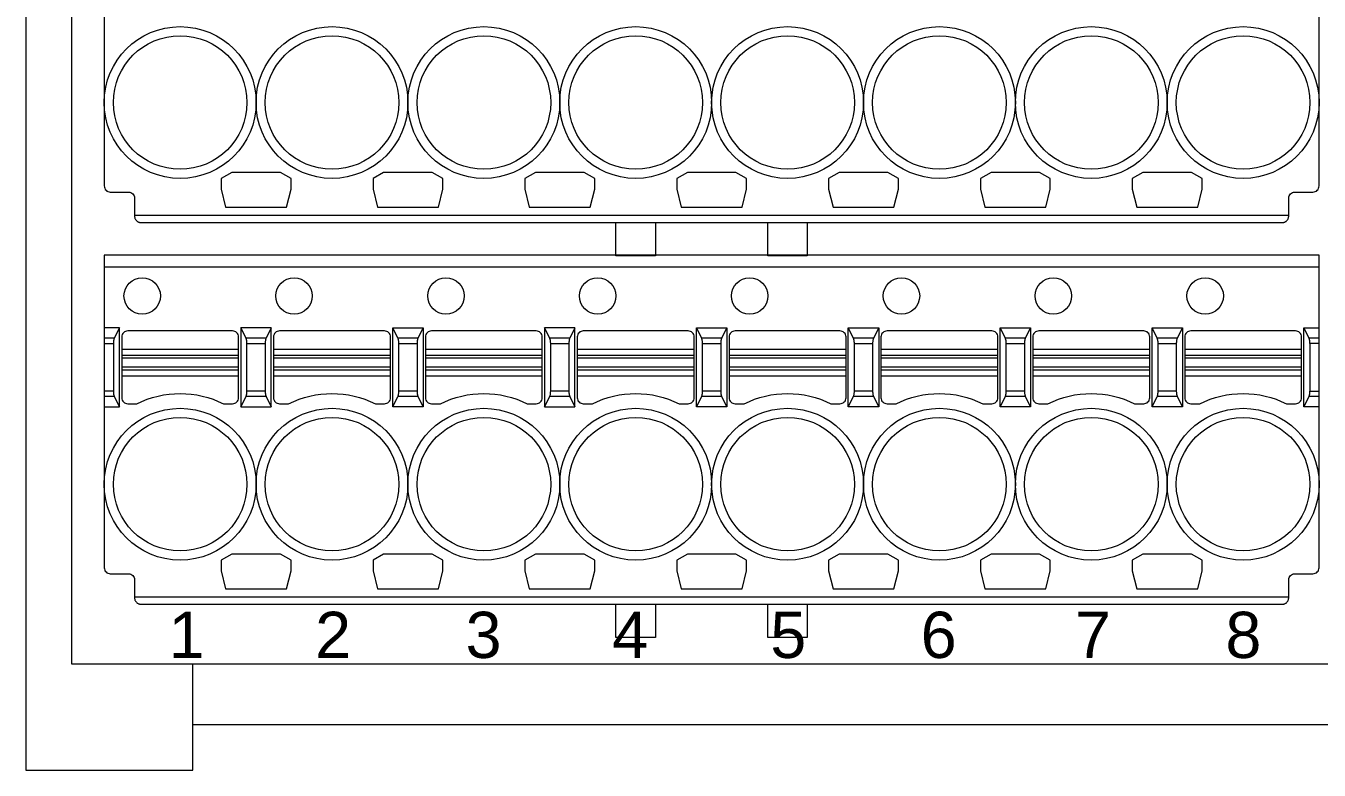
# Model space of a CAD drawing. Header units: millimetres. Extents: x 485.8 to 560.8, y 382.8 to 430.9.
# Drawn here: x 485.79 to 528.37, y 382.85 to 407.37 of the extents above; entities that cross this region are included whole.
import ezdxf

# ---------------------------------------------------------------- set-up
doc = ezdxf.new("R2010")
doc.units = ezdxf.units.MM
doc.linetypes.add('Dashed', pattern=[2, 1, -1])
for name, color, linetype, lineweight in [('AM_0', 7, 'Continuous', 50), ('AM_4', 3, 'Continuous', 25), ('AM_9', 6, 'Dashed', 25)]:
    doc.layers.add(name, color=color, linetype=linetype, lineweight=lineweight)
doc.layers.add('TOPOVERLAY', color=2, linetype='Continuous')
doc.styles.get("Standard").update_dxf_attribs({"font": 'arial.ttf'})

msp = doc.modelspace()

# ---------------------------------------------------------------- linework, layer by layer
at = {"color": 0, "lineweight": 5}
for p, q in [((485.788, 430.851), (485.788, 382.849)), ((487.288, 427.352), (487.288, 386.352)), ((487.288, 386.352), (559.288, 386.352)), ((491.288, 382.849), (491.288, 386.352)), ((491.288, 384.352), (555.288, 384.352)), ((485.788, 382.849), (491.288, 382.849))]:
    msp.add_line(p, q, dxfattribs=at)
at = {"layer": 'AM_0', "color": 0, "lineweight": 5, "ltscale": 0.228814}
for p, q in [((527.368, 401.122), (489.368, 401.122)), ((488.868, 397.418), (488.696, 397.075)), ((493.04, 397.075), (492.868, 397.418)), ((493.868, 397.418), (493.696, 397.075)), ((498.04, 397.075), (497.868, 397.418)), ((498.868, 397.418), (498.696, 397.075)), ((503.04, 397.075), (502.868, 397.418)), ((503.868, 397.418), (503.696, 397.075)), ((508.04, 397.075), (507.868, 397.418)), ((508.868, 397.418), (508.696, 397.075)), ((513.04, 397.075), (512.868, 397.418)), ((513.868, 397.418), (513.696, 397.075)), ((518.04, 397.075), (517.868, 397.418)), ((523.04, 397.075), (522.868, 397.418)), ((523.868, 397.418), (523.696, 397.075)), ((528.04, 397.075), (527.868, 397.418)), ((492.793, 396.418), (488.943, 396.418)), ((492.793, 396.118), (488.943, 396.118)), ((497.793, 396.418), (493.943, 396.418)), ((497.793, 396.118), (493.943, 396.118)), ((502.793, 396.418), (498.943, 396.418)), ((502.793, 396.118), (498.943, 396.118)), ((507.793, 396.418), (503.943, 396.418)), ((507.793, 396.118), (503.943, 396.118)), ((512.793, 396.418), (508.943, 396.418)), ((512.793, 396.118), (508.943, 396.118)), ((517.793, 396.418), (513.943, 396.418)), ((517.793, 396.118), (513.943, 396.118)), ((522.793, 396.418), (518.943, 396.418)), ((522.793, 396.118), (518.943, 396.118)), ((527.793, 396.418), (523.943, 396.418)), ((527.793, 396.118), (523.943, 396.118)), ((488.696, 395.162), (488.868, 394.818)), ((492.868, 394.818), (493.04, 395.162)), ((493.696, 395.162), (493.868, 394.818)), ((497.868, 394.818), (498.04, 395.162)), ((498.696, 395.162), (498.868, 394.818)), ((502.868, 394.818), (503.04, 395.162)), ((503.696, 395.162), (503.868, 394.818)), ((507.868, 394.818), (508.04, 395.162)), ((508.696, 395.162), (508.868, 394.818)), ((512.868, 394.818), (513.04, 395.162)), ((513.696, 395.162), (513.868, 394.818)), ((517.868, 394.818), (518.04, 395.162)), ((518.696, 395.162), (518.868, 394.818)), ((522.868, 394.818), (523.04, 395.162)), ((523.696, 395.162), (523.868, 394.818)), ((527.868, 394.818), (528.04, 395.162)), ((527.368, 388.549), (489.368, 388.549))]:
    msp.add_line(p, q, dxfattribs=at)
for points in [[(488.368, 412.391), (488.368, 402.091, 0.414214), (488.568, 401.891), (489.168, 401.891, -0.414214), (489.368, 401.691), (489.368, 401.091), (489.369, 401.074), (489.371, 401.056), (489.375, 401.039), (489.38, 401.023), (489.387, 401.007), (489.395, 400.991), (489.404, 400.976), (489.415, 400.963), (489.426, 400.95), (489.439, 400.938), (489.453, 400.927), (489.468, 400.918), (489.483, 400.91), (489.499, 400.903), (489.516, 400.898), (489.533, 400.894), (489.55, 400.892), (489.568, 400.891), (527.168, 400.891)], [(527.168, 400.891), (527.185, 400.892), (527.203, 400.894), (527.22, 400.898), (527.236, 400.903), (527.252, 400.91), (527.268, 400.918), (527.283, 400.927), (527.296, 400.938), (527.309, 400.95), (527.321, 400.963), (527.332, 400.976), (527.341, 400.991), (527.349, 401.007), (527.356, 401.023), (527.361, 401.039), (527.365, 401.056), (527.367, 401.074), (527.368, 401.091), (527.368, 401.691, -0.414214), (527.568, 401.891), (528.168, 401.891, 0.414214), (528.368, 402.091), (528.368, 412.391)], [(527.168, 388.318), (527.185, 388.319), (527.203, 388.321), (527.22, 388.325), (527.236, 388.33), (527.252, 388.337), (527.268, 388.345), (527.283, 388.354), (527.296, 388.365), (527.309, 388.377), (527.321, 388.39), (527.332, 388.403), (527.341, 388.418), (527.349, 388.434), (527.356, 388.45), (527.361, 388.466), (527.365, 388.483), (527.367, 388.501), (527.368, 388.518), (527.368, 389.118, -0.414214), (527.568, 389.318), (528.168, 389.318, 0.414214), (528.368, 389.518), (528.368, 399.818), (488.368, 399.818), (488.368, 389.518, 0.414214), (488.568, 389.318), (489.168, 389.318, -0.414214), (489.368, 389.118), (489.368, 388.518), (489.369, 388.501), (489.371, 388.483), (489.375, 388.466), (489.38, 388.45), (489.387, 388.434), (489.395, 388.418), (489.404, 388.403), (489.415, 388.39), (489.426, 388.377), (489.439, 388.365), (489.453, 388.354), (489.468, 388.345), (489.483, 388.337), (489.499, 388.33), (489.516, 388.325), (489.533, 388.321), (489.55, 388.319), (489.568, 388.318), (527.168, 388.318)]]:
    msp.add_lwpolyline(points, format="xyb", dxfattribs=at)
for points in [[(494.518, 401.991), (494.518, 402.339), (494.168, 402.541), (492.568, 402.541), (492.218, 402.339), (492.218, 401.991), (492.365, 401.391), (494.371, 401.391)], [(499.518, 401.991), (499.518, 402.339), (499.168, 402.541), (497.568, 402.541), (497.218, 402.339), (497.218, 401.991), (497.365, 401.391), (499.371, 401.391)], [(504.518, 401.991), (504.518, 402.339), (504.168, 402.541), (502.568, 402.541), (502.218, 402.339), (502.218, 401.991), (502.365, 401.391), (504.371, 401.391)], [(509.518, 401.991), (509.518, 402.339), (509.168, 402.541), (507.568, 402.541), (507.218, 402.339), (507.218, 401.991), (507.365, 401.391), (509.371, 401.391)], [(514.518, 401.991), (514.518, 402.339), (514.168, 402.541), (512.568, 402.541), (512.218, 402.339), (512.218, 401.991), (512.365, 401.391), (514.371, 401.391)], [(519.518, 401.991), (519.518, 402.339), (519.168, 402.541), (517.568, 402.541), (517.218, 402.339), (517.218, 401.991), (517.365, 401.391), (519.371, 401.391)], [(524.518, 402.339), (524.168, 402.541), (522.568, 402.541), (522.218, 402.339), (522.218, 401.991), (522.365, 401.391), (524.371, 401.391), (524.518, 401.991)], [(492.868, 394.818), (493.868, 394.818), (493.868, 397.418), (492.868, 397.418)], [(498.868, 394.818), (497.868, 394.818), (497.868, 397.418), (498.868, 397.418)], [(503.868, 394.818), (503.868, 397.418), (502.868, 397.418), (502.868, 394.818)], [(508.868, 394.818), (507.868, 394.818), (507.868, 397.418), (508.868, 397.418)], [(513.868, 394.818), (512.868, 394.818), (512.868, 397.418), (513.868, 397.418)], [(518.868, 394.818), (517.868, 394.818), (517.868, 397.418), (518.868, 397.418)], [(523.868, 394.818), (522.868, 394.818), (522.868, 397.418), (523.868, 397.418)], [(494.518, 389.418), (494.518, 389.766), (494.168, 389.968), (492.568, 389.968), (492.218, 389.766), (492.218, 389.418), (492.365, 388.818), (494.371, 388.818)], [(499.518, 389.418), (499.518, 389.766), (499.168, 389.968), (497.568, 389.968), (497.218, 389.766), (497.218, 389.418), (497.365, 388.818), (499.371, 388.818)], [(504.518, 389.418), (504.518, 389.766), (504.168, 389.968), (502.568, 389.968), (502.218, 389.766), (502.218, 389.418), (502.365, 388.818), (504.371, 388.818)], [(509.518, 389.418), (509.518, 389.766), (509.168, 389.968), (507.568, 389.968), (507.218, 389.766), (507.218, 389.418), (507.365, 388.818), (509.371, 388.818)], [(514.518, 389.418), (514.518, 389.766), (514.168, 389.968), (512.568, 389.968), (512.218, 389.766), (512.218, 389.418), (512.365, 388.818), (514.371, 388.818)], [(519.518, 389.418), (519.518, 389.766), (519.168, 389.968), (517.568, 389.968), (517.218, 389.766), (517.218, 389.418), (517.365, 388.818), (519.371, 388.818)], [(524.518, 389.766), (524.168, 389.968), (522.568, 389.968), (522.218, 389.766), (522.218, 389.418), (522.365, 388.818), (524.371, 388.818), (524.518, 389.418)]]:
    msp.add_lwpolyline(points, close=True, dxfattribs=at)
for points in [[(506.518, 400.891), (506.518, 399.791), (505.218, 399.791), (505.218, 400.891)], [(511.518, 400.891), (511.518, 399.791), (510.218, 399.791), (510.218, 400.891)], [(488.368, 394.818), (488.868, 394.818), (488.868, 397.418), (488.368, 397.418)], [(518.868, 397.418), (518.696, 397.075), (518.692, 397.066), (518.688, 397.056), (518.685, 397.044), (518.682, 397.032), (518.679, 397.018), (518.676, 397.004), (518.674, 396.989), (518.672, 396.973), (518.67, 396.956), (518.669, 396.939), (518.668, 396.922), (518.668, 396.905), (518.668, 396.898)], [(528.368, 394.818), (527.868, 394.818), (527.868, 397.418), (528.368, 397.418)], [(488.696, 397.075), (488.692, 397.066), (488.688, 397.056), (488.685, 397.044), (488.682, 397.032), (488.679, 397.018), (488.676, 397.004), (488.674, 396.989), (488.672, 396.973), (488.67, 396.956), (488.669, 396.939), (488.668, 396.922), (488.668, 396.905), (488.668, 396.898)], [(493.068, 396.898), (493.068, 396.916), (493.067, 396.933), (493.066, 396.95), (493.065, 396.966), (493.063, 396.983), (493.061, 396.998), (493.058, 397.013), (493.055, 397.027), (493.052, 397.04), (493.049, 397.051), (493.045, 397.062), (493.041, 397.071), (493.04, 397.075)], [(493.696, 397.075), (493.692, 397.066), (493.688, 397.056), (493.685, 397.044), (493.682, 397.032), (493.679, 397.018), (493.676, 397.004), (493.674, 396.989), (493.672, 396.973), (493.67, 396.956), (493.669, 396.939), (493.668, 396.922), (493.668, 396.905), (493.668, 396.898)], [(498.068, 396.898), (498.068, 396.916), (498.067, 396.933), (498.066, 396.95), (498.065, 396.966), (498.063, 396.983), (498.061, 396.998), (498.058, 397.013), (498.055, 397.027), (498.052, 397.04), (498.049, 397.051), (498.045, 397.062), (498.041, 397.071), (498.04, 397.075)], [(498.696, 397.075), (498.692, 397.066), (498.688, 397.056), (498.685, 397.044), (498.682, 397.032), (498.679, 397.018), (498.676, 397.004), (498.674, 396.989), (498.672, 396.973), (498.67, 396.956), (498.669, 396.939), (498.668, 396.922), (498.668, 396.905), (498.668, 396.898)], [(503.068, 396.898), (503.068, 396.916), (503.067, 396.933), (503.066, 396.95), (503.065, 396.966), (503.063, 396.983), (503.061, 396.998), (503.058, 397.013), (503.055, 397.027), (503.052, 397.04), (503.049, 397.051), (503.045, 397.062), (503.041, 397.071), (503.04, 397.075)], [(503.696, 397.075), (503.692, 397.066), (503.688, 397.056), (503.685, 397.044), (503.682, 397.032), (503.679, 397.018), (503.676, 397.004), (503.674, 396.989), (503.672, 396.973), (503.67, 396.956), (503.669, 396.939), (503.668, 396.922), (503.668, 396.905), (503.668, 396.898)], [(508.068, 396.898), (508.068, 396.916), (508.067, 396.933), (508.066, 396.95), (508.065, 396.966), (508.063, 396.983), (508.061, 396.998), (508.058, 397.013), (508.055, 397.027), (508.052, 397.04), (508.049, 397.051), (508.045, 397.062), (508.041, 397.071), (508.04, 397.075)], [(508.696, 397.075), (508.692, 397.066), (508.688, 397.056), (508.685, 397.044), (508.682, 397.032), (508.679, 397.018), (508.676, 397.004), (508.674, 396.989), (508.672, 396.973), (508.67, 396.956), (508.669, 396.939), (508.668, 396.922), (508.668, 396.905), (508.668, 396.898)], [(513.068, 396.898), (513.068, 396.916), (513.067, 396.933), (513.066, 396.95), (513.065, 396.966), (513.063, 396.983), (513.061, 396.998), (513.058, 397.013), (513.055, 397.027), (513.052, 397.04), (513.049, 397.051), (513.045, 397.062), (513.041, 397.071), (513.04, 397.075)], [(513.696, 397.075), (513.692, 397.066), (513.688, 397.056), (513.685, 397.044), (513.682, 397.032), (513.679, 397.018), (513.676, 397.004), (513.674, 396.989), (513.672, 396.973), (513.67, 396.956), (513.669, 396.939), (513.668, 396.922), (513.668, 396.905), (513.668, 396.898)], [(518.068, 396.898), (518.068, 396.916), (518.067, 396.933), (518.066, 396.95), (518.065, 396.966), (518.063, 396.983), (518.061, 396.998), (518.058, 397.013), (518.055, 397.027), (518.052, 397.04), (518.049, 397.051), (518.045, 397.062), (518.041, 397.071), (518.04, 397.075)], [(523.068, 396.898), (523.068, 396.916), (523.067, 396.933), (523.066, 396.95), (523.065, 396.966), (523.063, 396.983), (523.061, 396.998), (523.058, 397.013), (523.055, 397.027), (523.052, 397.04), (523.049, 397.051), (523.045, 397.062), (523.041, 397.071), (523.04, 397.075)], [(523.696, 397.075), (523.692, 397.066), (523.688, 397.056), (523.685, 397.044), (523.682, 397.032), (523.679, 397.018), (523.676, 397.004), (523.674, 396.989), (523.672, 396.973), (523.67, 396.956), (523.669, 396.939), (523.668, 396.922), (523.668, 396.905), (523.668, 396.898)], [(528.068, 396.898), (528.068, 396.916), (528.067, 396.933), (528.066, 396.95), (528.065, 396.966), (528.063, 396.983), (528.061, 396.998), (528.058, 397.013), (528.055, 397.027), (528.052, 397.04), (528.049, 397.051), (528.045, 397.062), (528.041, 397.071), (528.04, 397.075)], [(528.368, 396.898), (528.068, 396.898), (528.068, 395.338), (528.368, 395.338)], [(488.668, 395.338), (488.668, 395.321), (488.669, 395.303), (488.67, 395.286), (488.671, 395.27), (488.673, 395.254), (488.675, 395.238), (488.678, 395.223), (488.68, 395.21), (488.683, 395.197), (488.687, 395.185), (488.691, 395.174), (488.695, 395.165), (488.696, 395.162)], [(493.04, 395.162), (493.044, 395.17), (493.047, 395.181), (493.051, 395.192), (493.054, 395.204), (493.057, 395.218), (493.06, 395.232), (493.062, 395.248), (493.064, 395.263), (493.066, 395.28), (493.067, 395.297), (493.067, 395.314), (493.068, 395.331), (493.068, 395.338)], [(493.668, 395.338), (493.668, 395.321), (493.669, 395.303), (493.67, 395.286), (493.671, 395.27), (493.673, 395.254), (493.675, 395.238), (493.678, 395.223), (493.68, 395.21), (493.683, 395.197), (493.687, 395.185), (493.691, 395.174), (493.695, 395.165), (493.696, 395.162)], [(498.04, 395.162), (498.044, 395.17), (498.047, 395.181), (498.051, 395.192), (498.054, 395.204), (498.057, 395.218), (498.06, 395.232), (498.062, 395.248), (498.064, 395.263), (498.066, 395.28), (498.067, 395.297), (498.067, 395.314), (498.068, 395.331), (498.068, 395.338)], [(498.668, 395.338), (498.668, 395.321), (498.669, 395.303), (498.67, 395.286), (498.671, 395.27), (498.673, 395.254), (498.675, 395.238), (498.678, 395.223), (498.68, 395.21), (498.683, 395.197), (498.687, 395.185), (498.691, 395.174), (498.695, 395.165), (498.696, 395.162)], [(503.04, 395.162), (503.044, 395.17), (503.047, 395.181), (503.051, 395.192), (503.054, 395.204), (503.057, 395.218), (503.06, 395.232), (503.062, 395.248), (503.064, 395.263), (503.066, 395.28), (503.067, 395.297), (503.067, 395.314), (503.068, 395.331), (503.068, 395.338)], [(503.668, 395.338), (503.668, 395.321), (503.669, 395.303), (503.67, 395.286), (503.671, 395.27), (503.673, 395.254), (503.675, 395.238), (503.678, 395.223), (503.68, 395.21), (503.683, 395.197), (503.687, 395.185), (503.691, 395.174), (503.695, 395.165), (503.696, 395.162)], [(508.04, 395.162), (508.044, 395.17), (508.047, 395.181), (508.051, 395.192), (508.054, 395.204), (508.057, 395.218), (508.06, 395.232), (508.062, 395.248), (508.064, 395.263), (508.066, 395.28), (508.067, 395.297), (508.067, 395.314), (508.068, 395.331), (508.068, 395.338)], [(508.668, 395.338), (508.668, 395.321), (508.669, 395.303), (508.67, 395.286), (508.671, 395.27), (508.673, 395.254), (508.675, 395.238), (508.678, 395.223), (508.68, 395.21), (508.683, 395.197), (508.687, 395.185), (508.691, 395.174), (508.695, 395.165), (508.696, 395.162)], [(513.04, 395.162), (513.044, 395.17), (513.047, 395.181), (513.051, 395.192), (513.054, 395.204), (513.057, 395.218), (513.06, 395.232), (513.062, 395.248), (513.064, 395.263), (513.066, 395.28), (513.067, 395.297), (513.067, 395.314), (513.068, 395.331), (513.068, 395.338)], [(513.668, 395.338), (513.668, 395.321), (513.669, 395.303), (513.67, 395.286), (513.671, 395.27), (513.673, 395.254), (513.675, 395.238), (513.678, 395.223), (513.68, 395.21), (513.683, 395.197), (513.687, 395.185), (513.691, 395.174), (513.695, 395.165), (513.696, 395.162)], [(518.04, 395.162), (518.044, 395.17), (518.047, 395.181), (518.051, 395.192), (518.054, 395.204), (518.057, 395.218), (518.06, 395.232), (518.062, 395.248), (518.064, 395.263), (518.066, 395.28), (518.067, 395.297), (518.067, 395.314), (518.068, 395.331), (518.068, 395.338)], [(518.668, 395.338), (518.668, 395.321), (518.669, 395.303), (518.67, 395.286), (518.671, 395.27), (518.673, 395.254), (518.675, 395.238), (518.678, 395.223), (518.68, 395.21), (518.683, 395.197), (518.687, 395.185), (518.691, 395.174), (518.695, 395.165), (518.696, 395.162)], [(523.04, 395.162), (523.044, 395.17), (523.047, 395.181), (523.051, 395.192), (523.054, 395.204), (523.057, 395.218), (523.06, 395.232), (523.062, 395.248), (523.064, 395.263), (523.066, 395.28), (523.067, 395.297), (523.067, 395.314), (523.068, 395.331), (523.068, 395.338)], [(523.668, 395.338), (523.668, 395.321), (523.669, 395.303), (523.67, 395.286), (523.671, 395.27), (523.673, 395.254), (523.675, 395.238), (523.678, 395.223), (523.68, 395.21), (523.683, 395.197), (523.687, 395.185), (523.691, 395.174), (523.695, 395.165), (523.696, 395.162)], [(528.04, 395.162), (528.044, 395.17), (528.047, 395.181), (528.051, 395.192), (528.054, 395.204), (528.057, 395.218), (528.06, 395.232), (528.062, 395.248), (528.064, 395.263), (528.066, 395.28), (528.067, 395.297), (528.067, 395.314), (528.068, 395.331), (528.068, 395.338)], [(506.518, 388.318), (506.518, 387.218), (505.218, 387.218), (505.218, 388.318)], [(511.518, 388.318), (511.518, 387.218), (510.218, 387.218), (510.218, 388.318)]]:
    msp.add_lwpolyline(points, dxfattribs=at)
for points in [[(492.593, 394.918, 0.414214), (492.793, 395.118), (492.793, 397.118, 0.414214), (492.593, 397.318), (489.143, 397.318, 0.414214), (488.943, 397.118), (488.943, 395.118, 0.414214), (489.143, 394.918), (489.44, 394.918, -0.236433), (492.295, 394.918)], [(494.143, 394.918), (494.44, 394.918, -0.236433), (497.295, 394.918), (497.593, 394.918, 0.414214), (497.793, 395.118), (497.793, 397.118, 0.414214), (497.593, 397.318), (494.143, 397.318, 0.414214), (493.943, 397.118), (493.943, 395.118, 0.414214)], [(502.793, 395.118), (502.793, 397.118, 0.414214), (502.593, 397.318), (499.143, 397.318, 0.414214), (498.943, 397.118), (498.943, 395.118, 0.414214), (499.143, 394.918), (499.44, 394.918, -0.236433), (502.295, 394.918), (502.593, 394.918, 0.414214)], [(504.143, 394.918), (504.44, 394.918, -0.236433), (507.295, 394.918), (507.593, 394.918, 0.414214), (507.793, 395.118), (507.793, 397.118, 0.414214), (507.593, 397.318), (504.143, 397.318, 0.414214), (503.943, 397.118), (503.943, 395.118, 0.414214)], [(512.593, 397.318), (509.143, 397.318, 0.414214), (508.943, 397.118), (508.943, 395.118, 0.414214), (509.143, 394.918), (509.44, 394.918, -0.236433), (512.295, 394.918), (512.593, 394.918, 0.414214), (512.793, 395.118), (512.793, 397.118, 0.414214)], [(513.943, 397.118), (513.943, 395.118, 0.414214), (514.143, 394.918), (514.44, 394.918, -0.236433), (517.295, 394.918), (517.593, 394.918, 0.414214), (517.793, 395.118), (517.793, 397.118, 0.414214), (517.593, 397.318), (514.143, 397.318, 0.414214)], [(522.593, 397.318), (519.143, 397.318, 0.414214), (518.943, 397.118), (518.943, 395.118, 0.414214), (519.143, 394.918), (519.44, 394.918, -0.236433), (522.295, 394.918), (522.593, 394.918, 0.414214), (522.793, 395.118), (522.793, 397.118, 0.414214)], [(524.143, 394.918), (524.44, 394.918, -0.236433), (527.295, 394.918), (527.593, 394.918, 0.414214), (527.793, 395.118), (527.793, 397.118, 0.414214), (527.593, 397.318), (524.143, 397.318, 0.414214), (523.943, 397.118), (523.943, 395.118, 0.414214)]]:
    msp.add_lwpolyline(points, format="xyb", close=True, dxfattribs=at)
for centre, radius in [((490.868, 404.841), 2.5), ((495.868, 404.841), 2.5), ((500.868, 404.841), 2.5), ((505.868, 404.841), 2.5), ((510.868, 404.841), 2.5), ((515.868, 404.841), 2.5), ((520.868, 404.841), 2.5), ((525.868, 404.841), 2.5), ((490.868, 404.841), 2.2), ((495.868, 404.841), 2.2), ((500.868, 404.841), 2.2), ((505.868, 404.841), 2.2), ((510.868, 404.841), 2.2), ((515.868, 404.841), 2.2), ((520.868, 404.841), 2.2), ((525.868, 404.841), 2.2), ((489.618, 398.468), 0.6), ((494.618, 398.468), 0.6), ((499.618, 398.468), 0.6), ((504.618, 398.468), 0.6), ((509.618, 398.468), 0.6), ((514.618, 398.468), 0.6), ((519.618, 398.468), 0.6), ((524.618, 398.468), 0.6), ((490.868, 392.268), 2.5), ((495.868, 392.268), 2.5), ((500.868, 392.268), 2.5), ((505.868, 392.268), 2.5), ((510.868, 392.268), 2.5), ((515.868, 392.268), 2.5), ((520.868, 392.268), 2.5), ((525.868, 392.268), 2.5), ((490.868, 392.268), 2.2), ((495.868, 392.268), 2.2), ((500.868, 392.268), 2.2), ((505.868, 392.268), 2.2), ((510.868, 392.268), 2.2), ((515.868, 392.268), 2.2), ((520.868, 392.268), 2.2), ((525.868, 392.268), 2.2)]:
    msp.add_circle(centre, radius, dxfattribs=at)
at = {"layer": 'AM_4', "color": 0, "lineweight": 5, "ltscale": 0.228814}
for p, q in [((488.696, 397.075), (488.368, 397.075)), ((493.696, 397.075), (493.04, 397.075)), ((498.696, 397.075), (498.04, 397.075)), ((503.696, 397.075), (503.04, 397.075)), ((508.696, 397.075), (508.04, 397.075)), ((513.696, 397.075), (513.04, 397.075)), ((518.696, 397.075), (518.04, 397.075)), ((523.696, 397.075), (523.04, 397.075)), ((528.368, 397.075), (528.04, 397.075)), ((492.793, 396.709), (488.943, 396.709)), ((492.793, 396.512), (488.943, 396.512)), ((497.793, 396.709), (493.943, 396.709)), ((497.793, 396.512), (493.943, 396.512)), ((502.793, 396.709), (498.943, 396.709)), ((502.793, 396.512), (498.943, 396.512)), ((507.793, 396.709), (503.943, 396.709)), ((507.793, 396.512), (503.943, 396.512)), ((512.793, 396.709), (508.943, 396.709)), ((512.793, 396.512), (508.943, 396.512)), ((517.793, 396.709), (513.943, 396.709)), ((517.793, 396.512), (513.943, 396.512)), ((522.793, 396.709), (518.943, 396.709)), ((522.793, 396.512), (518.943, 396.512)), ((527.793, 396.709), (523.943, 396.709)), ((527.793, 396.512), (523.943, 396.512)), ((492.793, 396.024), (488.943, 396.024)), ((497.793, 396.024), (493.943, 396.024)), ((502.793, 396.024), (498.943, 396.024)), ((507.793, 396.024), (503.943, 396.024)), ((512.793, 396.024), (508.943, 396.024)), ((517.793, 396.024), (513.943, 396.024)), ((522.793, 396.024), (518.943, 396.024)), ((527.793, 396.024), (523.943, 396.024)), ((492.793, 395.827), (488.943, 395.827)), ((497.793, 395.827), (493.943, 395.827)), ((502.793, 395.827), (498.943, 395.827)), ((507.793, 395.827), (503.943, 395.827)), ((512.793, 395.827), (508.943, 395.827)), ((517.793, 395.827), (513.943, 395.827)), ((522.793, 395.827), (518.943, 395.827)), ((527.793, 395.827), (523.943, 395.827)), ((488.696, 395.162), (488.368, 395.162)), ((493.696, 395.162), (493.04, 395.162)), ((498.696, 395.162), (498.04, 395.162)), ((503.696, 395.162), (503.04, 395.162)), ((508.696, 395.162), (508.04, 395.162)), ((513.696, 395.162), (513.04, 395.162)), ((518.696, 395.162), (518.04, 395.162)), ((523.696, 395.162), (523.04, 395.162)), ((528.368, 395.162), (528.04, 395.162))]:
    msp.add_line(p, q, dxfattribs=at)
msp.add_lwpolyline([(488.368, 396.898), (488.668, 396.898), (488.668, 395.338), (488.368, 395.338)], dxfattribs=at)
for points in [[(493.668, 395.338), (493.068, 395.338), (493.068, 396.898), (493.668, 396.898)], [(498.668, 395.338), (498.068, 395.338), (498.068, 396.898), (498.668, 396.898)], [(503.668, 395.338), (503.068, 395.338), (503.068, 396.898), (503.668, 396.898)], [(508.668, 395.338), (508.068, 395.338), (508.068, 396.898), (508.668, 396.898)], [(513.668, 395.338), (513.068, 395.338), (513.068, 396.898), (513.668, 396.898)], [(518.668, 395.338), (518.068, 395.338), (518.068, 396.898), (518.668, 396.898)], [(523.668, 395.338), (523.068, 395.338), (523.068, 396.898), (523.668, 396.898)]]:
    msp.add_lwpolyline(points, close=True, dxfattribs=at)
at = {"layer": 'AM_9', "color": 0, "linetype": 'Continuous', "lineweight": 5, "ltscale": 0.228814}
msp.add_line((528.368, 399.418), (488.368, 399.418), dxfattribs=at)

# ---------------------------------------------------------------- texts
at = {"layer": 'TOPOVERLAY', "color": 0, "lineweight": 5}
for s, p in [('1', (490.487, 386.543)), ('2', (495.313, 386.543)), ('3', (500.266, 386.543)), ('4', (505.092, 386.543)), ('5', (510.299, 386.543)), ('6', (515.252, 386.543)), ('7', (520.332, 386.543)), ('8', (525.285, 386.543))]:
    msp.add_text(s, height=1.524, dxfattribs=at).set_placement(p)

doc.saveas('drawing.dxf')
